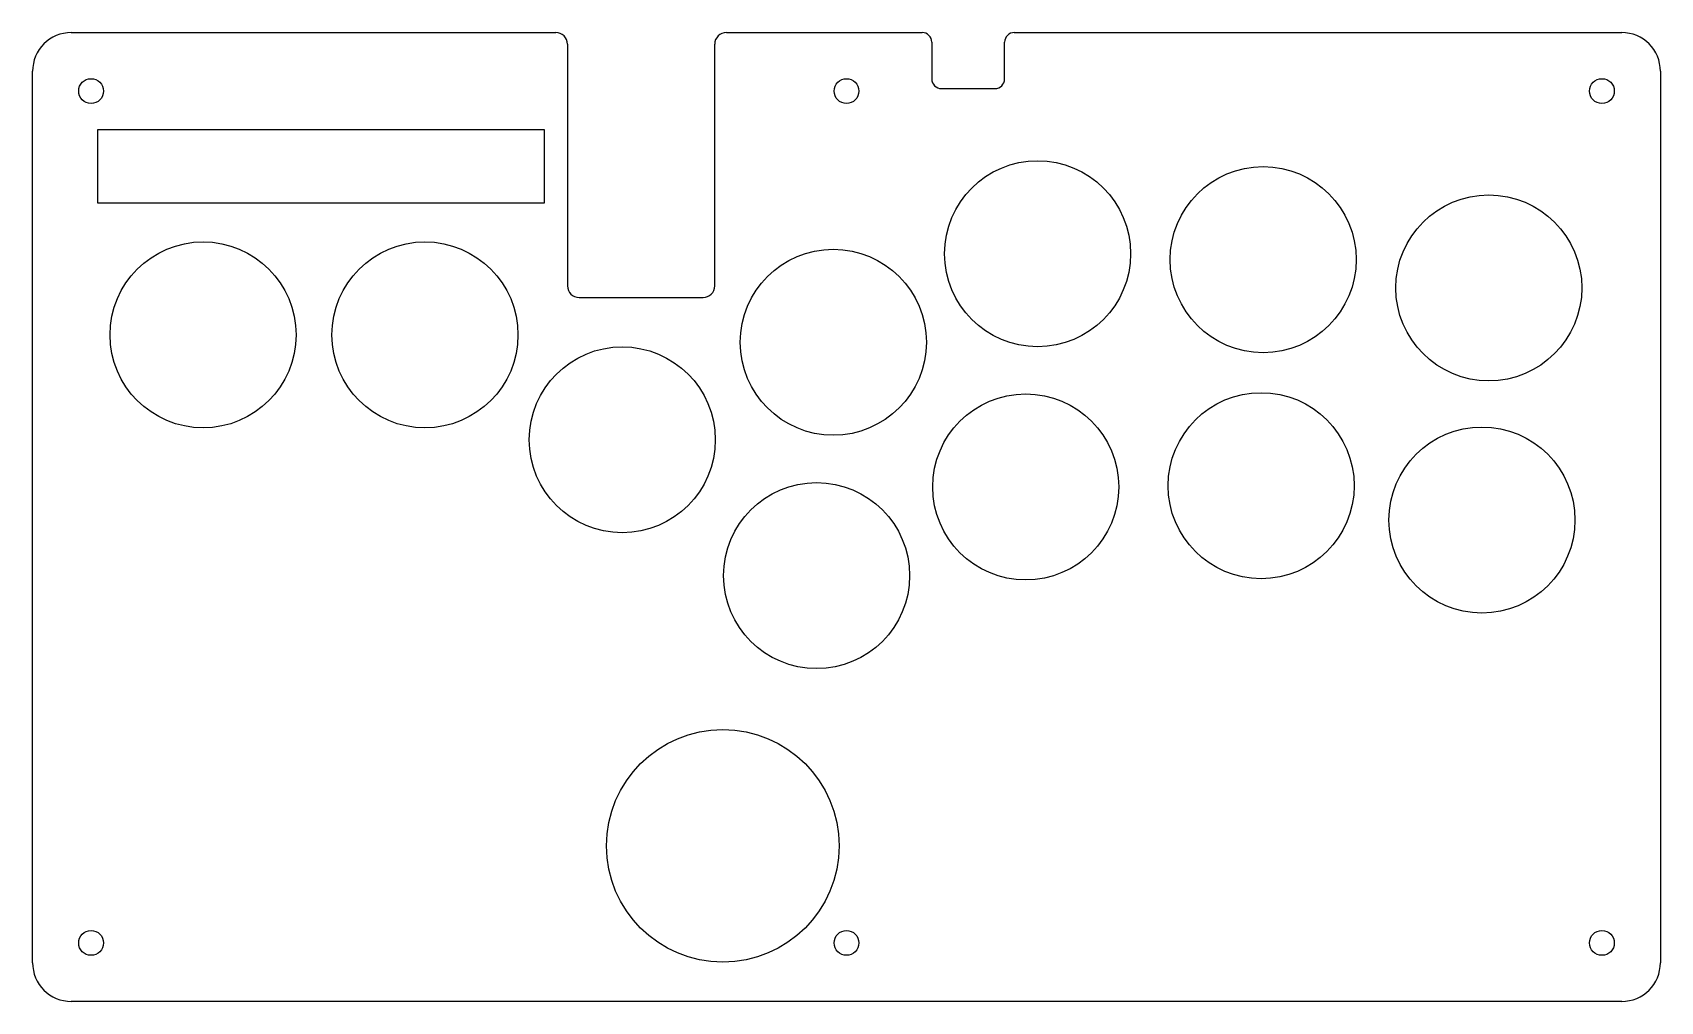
# Model space of a CAD drawing. Header units: millimetres. Extents: x 0 to 210, y -125 to 0.
import ezdxf

# ---------------------------------------------------------------- set-up
doc = ezdxf.new("R2010")
doc.units = ezdxf.units.MM
doc.layers.add('Shape2DView', color=7, linetype='CONTINUOUS')

msp = doc.modelspace()

# ---------------------------------------------------------------- linework, layer by layer
at = {"layer": 'Shape2DView'}
for p, q in [((5, 0), (67.5, 0)), ((89.5, 0), (114.75, 0)), ((69, -1.5), (69, -32.68)), ((88, -32.68), (88, -1.5)), ((116, -1.25), (116, -5.98)), ((125.4, -5.98), (125.4, -1.25)), ((126.65, 0), (205, 0)), ((0, -120), (0, -5)), ((210, -5), (210, -120)), ((117.25, -7.23), (124.15, -7.23)), ((8.43, -12.5), (66, -12.5)), ((8.43, -22), (8.43, -12.5)), ((66, -12.5), (66, -22)), ((66, -22), (8.43, -22)), ((70.5, -34.18), (86.5, -34.18)), ((205, -125), (5, -125))]:
    msp.add_line(p, q, dxfattribs=at)
for centre, radius in [((7.55, -7.55), 1.6), ((105, -7.55), 1.6), ((202.45, -7.55), 1.6), ((129.65, -28.54), 12), ((158.75, -29.3), 12), ((187.86, -32.94), 12), ((22, -39), 12), ((50.62, -39), 12), ((103.3, -39.95), 12), ((76.07, -52.54), 12), ((128.12, -58.62), 12), ((158.49, -58.46), 12), ((186.97, -62.89), 12), ((101.14, -70.06), 12), ((89.04, -104.92), 15), ((7.55, -117.45), 1.6), ((105, -117.45), 1.6), ((202.45, -117.45), 1.6)]:
    msp.add_circle(centre, radius, dxfattribs=at)
for centre, radius, start, end in [((5, -5), 5, 90, 180), ((67.5, -1.5), 1.5, 0, 90), ((89.5, -1.5), 1.5, 90, 180), ((114.75, -1.25), 1.25, 0, 90), ((126.65, -1.25), 1.25, 90, 180), ((205, -5), 5, 0, 90), ((117.25, -5.98), 1.25, 180, -90), ((124.15, -5.98), 1.25, -90, 0), ((70.5, -32.68), 1.5, 180, -90), ((86.5, -32.68), 1.5, -90, 0), ((5, -120), 5, 180, -90), ((205, -120), 5, -90, 0)]:
    msp.add_arc(centre, radius, start, end, dxfattribs=at)

doc.saveas('drawing.dxf')
